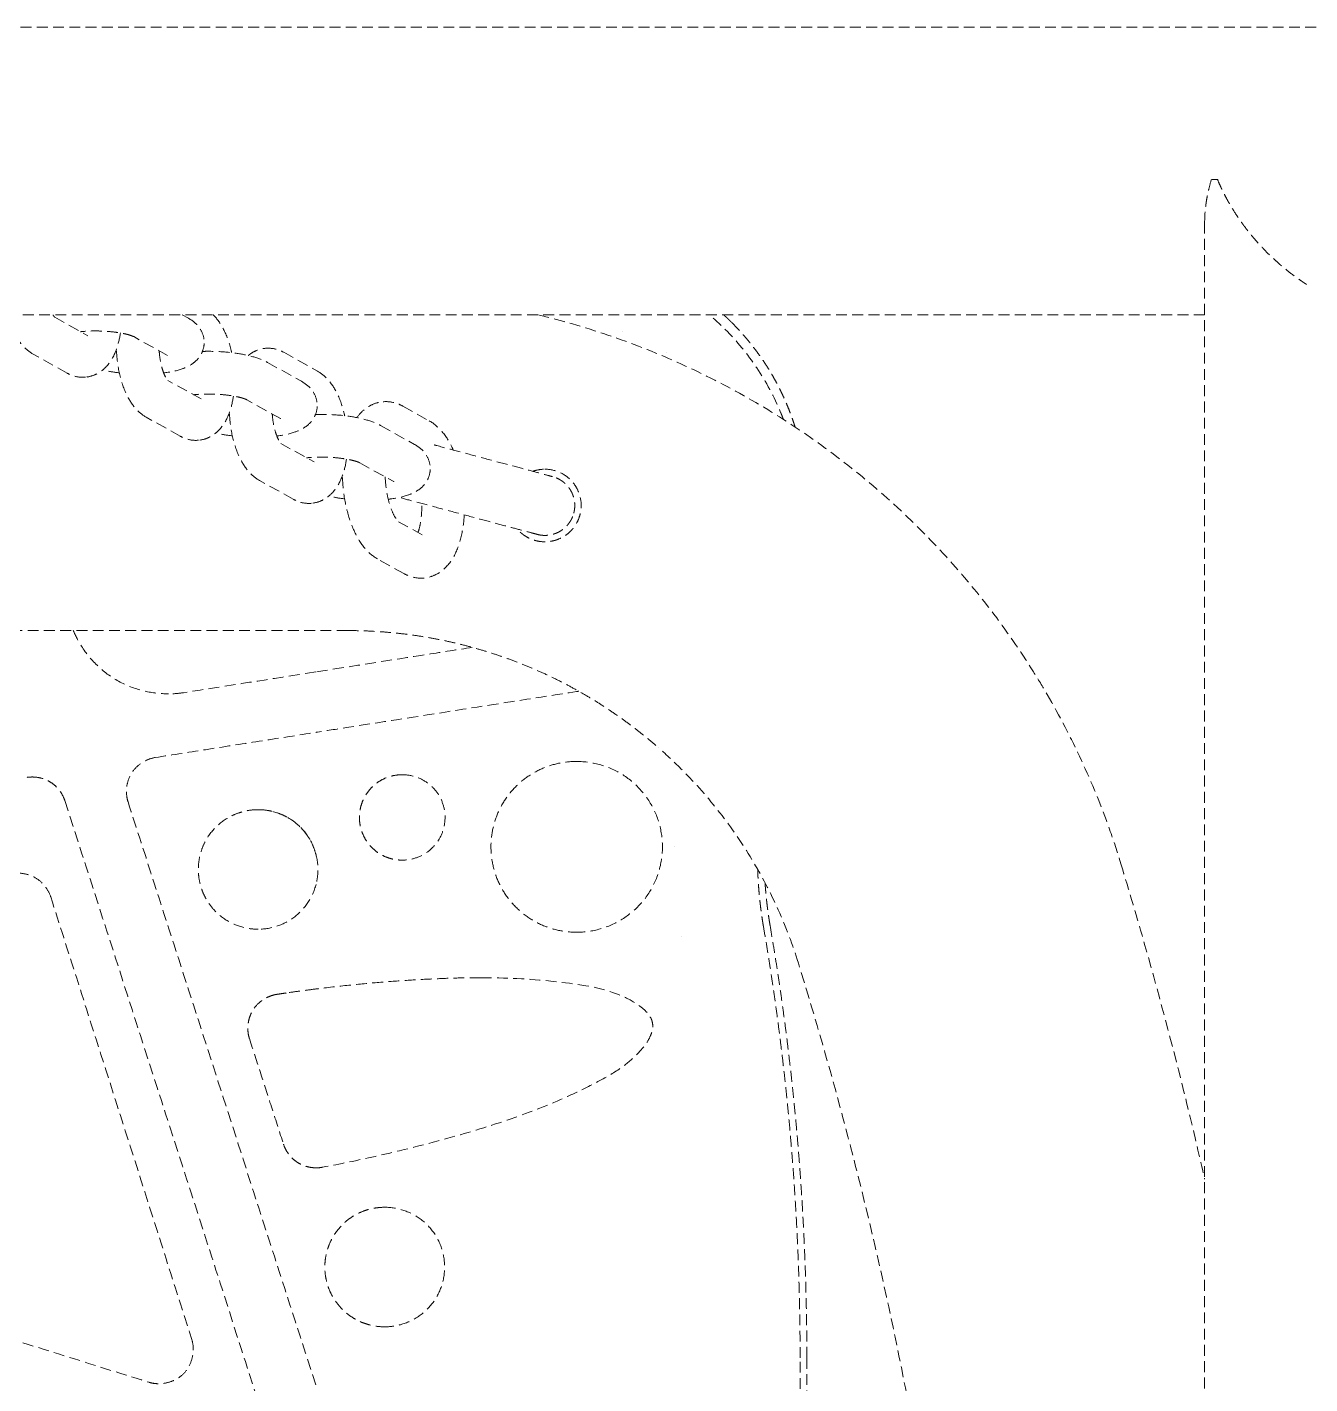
# Model space of a CAD drawing. Header units: millimetres. Extents: x -4151 to 3726, y -2931 to 1353.
# Drawn here: x -213 to -62.8, y -53.9 to 105 of the extents above; entities that cross this region are included whole.
import ezdxf

# ---------------------------------------------------------------- set-up
doc = ezdxf.new("R2010")
doc.units = ezdxf.units.MM
doc.linetypes.add('HIDDEN', pattern=[1.905, 1.27, -0.635])
doc.layers.add('DIKOM_ОБЪЕКТ', color=7, linetype='Continuous')

msp = doc.modelspace()

# ---------------------------------------------------------------- linework, layer by layer
at = {"layer": 'DIKOM_ОБЪЕКТ', "color": 7, "linetype": 'HIDDEN', "lineweight": 15, "extrusion": (1, -3.44509e-16, -2.22045e-16)}
for p, q in [((-41.068, 105.045), (-221.39, 105.045)), ((-75.086, 71.345), (-221.39, 71.345)), ((-209.792, 71.062), (-205.892, 68.888)), ((-194.843, 71.345), (-194.13, 70.948)), ((-196.565, 66.581), (-200.538, 68.796)), ((-182.96, 66.959), (-178.987, 64.744)), ((-208.327, 64.521), (-212.3, 66.736)), ((-184.86, 65.779), (-180.888, 63.563)), ((-192.65, 61.503), (-196.55, 63.678)), ((-183.323, 59.196), (-187.296, 61.412)), ((-168.998, 60.654), (-165.908, 58.931)), ((-195.085, 57.136), (-199.058, 59.352)), ((-171.618, 58.394), (-167.646, 56.179)), ((-183.307, 56.293), (-179.408, 54.119)), ((-174.053, 54.027), (-170.081, 51.812)), ((-181.843, 49.752), (-185.816, 51.967)), ((-169.517, 47.122), (-166.444, 45.408)), ((-168.879, 41.041), (-171.969, 42.764)), ((-175.486, 34.373), (-287.89, 34.373)), ((-148.639, 19.044), (-148.639, 19.044)), ((-185.968, 13.396), (-185.96, 13.396)), ((-185.958, -0.603), (-185.966, -0.603)), ((-159.924, -6.283), (-159.89, -6.283)), ((-171.128, -33.17), (-171.128, -33.17))]:
    msp.add_line(p, q, dxfattribs=at)
at = {"layer": 'DIKOM_ОБЪЕКТ', "color": 7, "linetype": 'HIDDEN', "lineweight": 15}
for points, knots in [([(-75.086, 82.15), (-75.086, 82.518), (-75.073, 82.909), (-75.025, 83.529), (-75.005, 83.742), (-74.967, 84.069), (-74.946, 84.234), (-74.918, 84.431), (-74.903, 84.531), (-74.895, 84.58), (-74.892, 84.602), (-74.89, 84.616), (-74.889, 84.624), (-74.857, 84.826), (-74.821, 85.03), (-74.76, 85.349), (-74.727, 85.512), (-74.685, 85.707), (-74.663, 85.806), (-74.652, 85.856), (-74.647, 85.878), (-74.643, 85.892), (-74.641, 85.9), (-74.554, 86.278), (-74.443, 86.708), (-74.296, 87.195)], [-1, -1, -1, -1, -0.75, -0.75, -0.625, -0.625, -0.5625, -0.53125, -0.515625, -0.5078125, -0.5039063, -0.5039063, -0.5, -0.5, -0.375, -0.375, -0.3125, -0.28125, -0.265625, -0.2578125, -0.2539063, -0.2539063, -0.25, -0.25, 0, 0, 0, 0]), ([(-73.578, 87.195), (-73.466, 86.925), (-73.355, 86.671), (-73.192, 86.315), (-73.139, 86.201), (-73.06, 86.036), (-73.021, 85.955), (-72.976, 85.863), (-72.954, 85.818), (-72.945, 85.799), (-72.939, 85.786), (-72.936, 85.781), (-72.807, 85.52), (-72.681, 85.276), (-72.493, 84.925), (-72.398, 84.753), (-72.289, 84.559), (-72.235, 84.463), (-72.208, 84.416), (-72.196, 84.396), (-72.188, 84.382), (-72.185, 84.377), (-71.89, 83.864), (-71.591, 83.386), (-71.139, 82.706), (-70.988, 82.487), (-70.761, 82.167), (-70.647, 82.009), (-70.515, 81.829), (-70.449, 81.741), (-70.416, 81.696), (-70.402, 81.678), (-70.392, 81.665), (-70.388, 81.66), (-70.035, 81.19), (-69.679, 80.747), (-69.141, 80.115), (-68.961, 79.91), (-68.689, 79.609), (-68.553, 79.461), (-68.395, 79.291), (-68.315, 79.207), (-68.281, 79.172), (-68.259, 79.148), (-68.248, 79.137), (-67.838, 78.708), (-67.435, 78.31), (-66.825, 77.743), (-66.621, 77.559), (-66.314, 77.29), (-66.161, 77.157), (-65.981, 77.006), (-65.892, 76.931), (-65.853, 76.899), (-65.828, 76.877), (-65.816, 76.867), (-65.365, 76.494), (-64.924, 76.152), (-64.26, 75.666), (-64.038, 75.509), (-63.705, 75.281), (-63.539, 75.168), (-63.345, 75.04), (-63.261, 74.986), (-63.206, 74.95), (-63.179, 74.933), (-63.15, 74.914)], [-1, -1, -1, -1, -0.984375, -0.984375, -0.9765625, -0.9765625, -0.97265625, -0.97070312, -0.96972656, -0.96923828, -0.96923828, -0.96875, -0.96875, -0.953125, -0.953125, -0.9453125, -0.94140625, -0.93945312, -0.93847656, -0.93798828, -0.93798828, -0.9375, -0.9375, -0.90625, -0.90625, -0.890625, -0.890625, -0.8828125, -0.87890625, -0.87695312, -0.87597656, -0.87548828, -0.87548828, -0.875, -0.875, -0.84375, -0.84375, -0.828125, -0.828125, -0.8203125, -0.81640625, -0.81445312, -0.81347656, -0.81347656, -0.8125, -0.8125, -0.78125, -0.78125, -0.765625, -0.765625, -0.7578125, -0.75390625, -0.75195312, -0.75097656, -0.75097656, -0.75, -0.75, -0.71875, -0.71875, -0.703125, -0.703125, -0.6953125, -0.69140625, -0.68945312, -0.68945312, -0.6875, -0.6875, -0.6875, -0.6875]), ([(-212.3, 66.736), (-212.765, 66.995), (-213.173, 67.341), (-213.939, 68.201), (-214.287, 68.744), (-214.88, 69.951), (-215.128, 70.63), (-215.32, 71.345)], [0, 0, 0, 0, 1.9235649, 1.9235649, 4.1931442, 4.1931442, 6.5000926, 6.5000926, 6.5000926, 6.5000926]), ([(-209.986, 71.345), (-209.979, 71.333), (-209.972, 71.32), (-209.885, 71.174), (-209.815, 71.088), (-209.776, 71.045), (-209.77, 71.039), (-209.77, 71.039)], [10.721227, 10.721227, 10.721227, 10.721227, 10.8043247, 10.8043247, 11.7350678, 11.7350678, 12.050338, 12.050338, 12.050338, 12.050338]), ([(-194.13, 70.948), (-193.831, 70.781), (-193.543, 70.584), (-193.065, 70.134), (-192.866, 69.897), (-192.496, 69.28), (-192.348, 68.865), (-192.284, 68.298), (-192.279, 68.153), (-192.285, 68.008)], [0, 0, 0, 0, 1.37999, 1.37999, 2.4827035, 2.4827035, 3.9039017, 3.9039017, 4.3849593, 4.3849593, 4.3849593, 4.3849593]), ([(-191.208, 71.345), (-191.139, 71.275), (-191.071, 71.203), (-190.59, 70.664), (-190.242, 70.12), (-189.602, 68.816), (-189.323, 68.015), (-189.101, 67.089), (-189.082, 67.005), (-189.063, 66.921)], [1.5629072, 1.5629072, 1.5629072, 1.5629072, 1.9235649, 1.9235649, 4.1931442, 4.1931442, 6.8697108, 6.8697108, 7.1344486, 7.1344486, 7.1344486, 7.1344486]), ([(-153.133, 71.345), (-151.973, 71.064), (-150.818, 70.761), (-146.876, 69.645), (-144.115, 68.725), (-138.696, 66.638), (-136.032, 65.469), (-130.828, 62.893), (-128.282, 61.484), (-123.336, 58.442), (-120.93, 56.806), (-116.284, 53.322), (-114.038, 51.472), (-109.731, 47.577), (-107.665, 45.528), (-103.734, 41.255), (-101.864, 39.025), (-98.342, 34.409), (-96.685, 32.017), (-94.593, 28.679), (-94.057, 27.792), (-93.536, 26.897)], [22.5570757, 22.5570757, 22.5570757, 22.5570757, 26.1373607, 26.1373607, 34.8477694, 34.8477694, 43.5581781, 43.5581781, 52.2685868, 52.2685868, 60.9789955, 60.9789955, 69.6894042, 69.6894042, 78.3998129, 78.3998129, 87.1102216, 87.1102216, 95.8206303, 95.8206303, 98.9280878, 98.9280878, 98.9280878, 98.9280878]), ([(-124.426, 59.096), (-124.445, 59.147), (-124.508, 59.311), (-124.594, 59.531), (-124.662, 59.698), (-124.707, 59.81), (-124.729, 59.864), (-125.513, 61.757), (-126.45, 63.504), (-128.632, 66.761), (-129.876, 68.272), (-131.836, 70.232), (-132.456, 70.802), (-133.1, 71.345)], [-0.76915043, -0.76915043, -0.76915043, -0.76915043, -0.765625, -0.7578125, -0.75390625, -0.75390625, -0.75, -0.75, -0.625, -0.625, -0.5, -0.5, -0.44584101, -0.44584101, -0.44584101, -0.44584101]), ([(-200.538, 68.796), (-200.548, 68.802), (-200.59, 68.824), (-200.73, 68.882), (-200.835, 68.921), (-201.124, 69.012), (-201.324, 69.066), (-201.819, 69.177), (-202.131, 69.235), (-202.843, 69.339), (-203.258, 69.384), (-204.129, 69.447), (-204.598, 69.464), (-205.511, 69.463), (-205.966, 69.445), (-206.509, 69.399), (-206.638, 69.387), (-206.762, 69.372)], [0, 0, 0, 0, 0.6306662, 0.6306662, 1.339501, 1.339501, 2.2439227, 2.2439227, 3.3503641, 3.3503641, 4.6236296, 4.6236296, 5.9977183, 5.9977183, 7.4027302, 7.4027302, 7.8571337, 7.8571337, 7.8571337, 7.8571337]), ([(-202.095, 69.225), (-202.192, 68.558), (-202.343, 67.921), (-202.805, 66.629), (-203.15, 65.976), (-203.848, 65.163), (-204.11, 64.919), (-204.633, 64.55), (-204.885, 64.411), (-205.478, 64.168), (-205.832, 64.08), (-206.189, 64.048)], [12.3105597, 12.3105597, 12.3105597, 12.3105597, 14.4660268, 14.4660268, 17.0992336, 17.0992336, 18.3841126, 18.3841126, 19.4002503, 19.4002503, 20.6562706, 20.6562706, 20.6562706, 20.6562706]), ([(-199.058, 59.352), (-199.522, 59.611), (-199.931, 59.956), (-200.697, 60.816), (-201.045, 61.36), (-201.685, 62.663), (-201.964, 63.465), (-202.362, 65.126), (-202.49, 66.004), (-202.55, 67.015), (-202.556, 67.164), (-202.56, 67.312)], [0, 0, 0, 0, 1.9235649, 1.9235649, 4.1931442, 4.1931442, 6.8697108, 6.8697108, 9.4689269, 9.4689269, 9.9145889, 9.9145889, 9.9145889, 9.9145889]), ([(-197.548, 67.129), (-197.539, 66.985), (-197.527, 66.842), (-197.471, 66.307), (-197.405, 65.913), (-197.239, 65.193), (-197.136, 64.854), (-196.926, 64.306), (-196.816, 64.081), (-196.643, 63.79), (-196.573, 63.703), (-196.534, 63.66), (-196.528, 63.655), (-196.528, 63.655)], [6.9247942, 6.9247942, 6.9247942, 6.9247942, 7.3545437, 7.3545437, 8.5402172, 8.5402172, 9.7151384, 9.7151384, 10.8043247, 10.8043247, 11.7350678, 11.7350678, 12.050338, 12.050338, 12.050338, 12.050338]), ([(-192.285, 68.008), (-192.298, 67.666), (-192.376, 67.323), (-192.635, 66.702), (-192.818, 66.418), (-193.253, 65.921), (-193.511, 65.711), (-194.115, 65.32), (-194.472, 65.158), (-195.466, 64.806), (-196.157, 64.66), (-196.953, 64.554), (-196.985, 64.55), (-197.018, 64.546)], [0, 0, 0, 0, 1.1366313, 1.1366313, 2.2759972, 2.2759972, 3.5055312, 3.5055312, 5.0944992, 5.0944992, 7.7167524, 7.7167524, 7.8286001, 7.8286001, 7.8286001, 7.8286001]), ([(-192.483, 67.068), (-192.252, 67.075), (-192.019, 67.079), (-191.022, 67.079), (-190.231, 67.04), (-188.759, 66.895), (-188.057, 66.79), (-186.746, 66.514), (-186.132, 66.34), (-185.331, 66.019), (-185.091, 65.907), (-184.86, 65.779)], [9.7322235, 9.7322235, 9.7322235, 9.7322235, 10.4386427, 10.4386427, 12.7495694, 12.7495694, 14.9621084, 14.9621084, 17.2939228, 17.2939228, 18.3598145, 18.3598145, 18.3598145, 18.3598145]), ([(-187.118, 66.589), (-187.043, 66.651), (-186.965, 66.71), (-186.654, 66.929), (-186.402, 67.069), (-185.809, 67.312), (-185.455, 67.4), (-185.098, 67.431)], [18.0321472, 18.0321472, 18.0321472, 18.0321472, 18.3841126, 18.3841126, 19.4002503, 19.4002503, 20.6562706, 20.6562706, 20.6562706, 20.6562706]), ([(-185.098, 67.431), (-184.652, 67.471), (-184.193, 67.423), (-183.485, 67.217), (-183.213, 67.1), (-182.96, 66.959)], [0, 0, 0, 0, 1.5737611, 1.5737611, 2.6239631, 2.6239631, 2.6239631, 2.6239631]), ([(-206.189, 64.048), (-206.635, 64.009), (-207.094, 64.057), (-207.802, 64.263), (-208.074, 64.379), (-208.327, 64.521)], [0, 0, 0, 0, 1.5737611, 1.5737611, 2.6239631, 2.6239631, 2.6239631, 2.6239631]), ([(-202.224, 64.559), (-202.797, 64.627), (-203.353, 64.716), (-203.97, 64.845), (-204.07, 64.868), (-204.169, 64.89)], [13.1773789, 13.1773789, 13.1773789, 13.1773789, 14.9621084, 14.9621084, 15.3142135, 15.3142135, 15.3142135, 15.3142135]), ([(-180.888, 63.563), (-180.589, 63.397), (-180.301, 63.199), (-179.823, 62.75), (-179.624, 62.513), (-179.254, 61.895), (-179.106, 61.481), (-179.042, 60.913), (-179.037, 60.768), (-179.042, 60.623)], [0, 0, 0, 0, 1.37999, 1.37999, 2.4827035, 2.4827035, 3.9039017, 3.9039017, 4.3849593, 4.3849593, 4.3849593, 4.3849593]), ([(-178.987, 64.744), (-178.522, 64.485), (-178.114, 64.139), (-177.348, 63.279), (-177, 62.736), (-176.359, 61.432), (-176.081, 60.63), (-175.859, 59.705), (-175.84, 59.621), (-175.821, 59.536)], [0, 0, 0, 0, 1.9235649, 1.9235649, 4.1931442, 4.1931442, 6.8697108, 6.8697108, 7.1344486, 7.1344486, 7.1344486, 7.1344486]), ([(-187.296, 61.412), (-187.306, 61.418), (-187.348, 61.439), (-187.487, 61.498), (-187.593, 61.536), (-187.881, 61.627), (-188.081, 61.681), (-188.577, 61.793), (-188.889, 61.85), (-189.601, 61.954), (-190.015, 61.999), (-190.887, 62.062), (-191.356, 62.079), (-192.269, 62.078), (-192.724, 62.06), (-193.266, 62.015), (-193.395, 62.002), (-193.519, 61.988)], [0, 0, 0, 0, 0.6306662, 0.6306662, 1.339501, 1.339501, 2.2439227, 2.2439227, 3.3503641, 3.3503641, 4.6236296, 4.6236296, 5.9977183, 5.9977183, 7.4027302, 7.4027302, 7.8571337, 7.8571337, 7.8571337, 7.8571337]), ([(-188.853, 61.84), (-188.95, 61.173), (-189.1, 60.537), (-189.562, 59.244), (-189.908, 58.592), (-190.606, 57.778), (-190.868, 57.534), (-191.391, 57.166), (-191.642, 57.026), (-192.236, 56.783), (-192.59, 56.696), (-192.946, 56.664)], [12.3105597, 12.3105597, 12.3105597, 12.3105597, 14.4660268, 14.4660268, 17.0992336, 17.0992336, 18.3841126, 18.3841126, 19.4002503, 19.4002503, 20.6562706, 20.6562706, 20.6562706, 20.6562706]), ([(-179.042, 60.623), (-179.056, 60.281), (-179.133, 59.938), (-179.392, 59.317), (-179.576, 59.033), (-180.011, 58.537), (-180.269, 58.326), (-180.873, 57.935), (-181.23, 57.774), (-182.224, 57.422), (-182.915, 57.275), (-183.71, 57.17), (-183.743, 57.165), (-183.776, 57.161)], [0, 0, 0, 0, 1.1366313, 1.1366313, 2.2759972, 2.2759972, 3.5055312, 3.5055312, 5.0944992, 5.0944992, 7.7167524, 7.7167524, 7.8286001, 7.8286001, 7.8286001, 7.8286001]), ([(-174.404, 59.317), (-174.13, 59.69), (-173.814, 60.027), (-173.161, 60.54), (-172.836, 60.735), (-172.123, 61.036), (-171.727, 61.136), (-171.327, 61.172)], [20.1831595, 20.1831595, 20.1831595, 20.1831595, 21.9281768, 21.9281768, 23.3316353, 23.3316353, 24.8111162, 24.8111162, 24.8111162, 24.8111162]), ([(-171.327, 61.172), (-170.821, 61.217), (-170.3, 61.157), (-169.533, 60.919), (-169.257, 60.799), (-168.998, 60.654)], [0, 0, 0, 0, 1.8782898, 1.8782898, 3.00437, 3.00437, 3.00437, 3.00437]), ([(-185.816, 51.967), (-186.28, 52.226), (-186.688, 52.572), (-187.455, 53.432), (-187.803, 53.975), (-188.443, 55.279), (-188.721, 56.08), (-189.12, 57.741), (-189.248, 58.619), (-189.307, 59.631), (-189.314, 59.779), (-189.318, 59.927)], [0, 0, 0, 0, 1.9235649, 1.9235649, 4.1931442, 4.1931442, 6.8697108, 6.8697108, 9.4689269, 9.4689269, 9.9145889, 9.9145889, 9.9145889, 9.9145889]), ([(-184.305, 59.744), (-184.296, 59.601), (-184.284, 59.457), (-184.228, 58.922), (-184.163, 58.529), (-183.997, 57.808), (-183.894, 57.469), (-183.684, 56.921), (-183.574, 56.696), (-183.4, 56.405), (-183.331, 56.319), (-183.291, 56.275), (-183.286, 56.27), (-183.286, 56.27)], [6.9247942, 6.9247942, 6.9247942, 6.9247942, 7.3545437, 7.3545437, 8.5402172, 8.5402172, 9.7151384, 9.7151384, 10.8043247, 10.8043247, 11.7350678, 11.7350678, 12.050338, 12.050338, 12.050338, 12.050338]), ([(-179.24, 59.684), (-179.01, 59.691), (-178.777, 59.694), (-177.78, 59.694), (-176.989, 59.655), (-175.516, 59.51), (-174.815, 59.405), (-173.504, 59.13), (-172.889, 58.956), (-172.089, 58.634), (-171.849, 58.523), (-171.618, 58.394)], [9.7322235, 9.7322235, 9.7322235, 9.7322235, 10.4386427, 10.4386427, 12.7495694, 12.7495694, 14.9621084, 14.9621084, 17.2939228, 17.2939228, 18.3598145, 18.3598145, 18.3598145, 18.3598145]), ([(-165.908, 58.931), (-165.366, 58.629), (-164.891, 58.219), (-164.017, 57.217), (-163.622, 56.596), (-163.222, 55.781), (-163.161, 55.651), (-163.102, 55.518)], [0, 0, 0, 0, 2.3542315, 2.3542315, 5.0009089, 5.0009089, 5.4901197, 5.4901197, 5.4901197, 5.4901197]), ([(-188.981, 57.175), (-189.555, 57.242), (-190.111, 57.331), (-190.727, 57.461), (-190.828, 57.483), (-190.927, 57.506)], [13.1773789, 13.1773789, 13.1773789, 13.1773789, 14.9621084, 14.9621084, 15.3142135, 15.3142135, 15.3142135, 15.3142135]), ([(-192.946, 56.664), (-193.393, 56.624), (-193.851, 56.672), (-194.559, 56.879), (-194.832, 56.995), (-195.085, 57.136)], [0, 0, 0, 0, 1.5737611, 1.5737611, 2.6239631, 2.6239631, 2.6239631, 2.6239631]), ([(-167.646, 56.179), (-167.347, 56.012), (-167.058, 55.814), (-166.581, 55.365), (-166.382, 55.128), (-166.012, 54.51), (-165.863, 54.096), (-165.8, 53.529), (-165.794, 53.383), (-165.8, 53.239)], [0, 0, 0, 0, 1.37999, 1.37999, 2.4827035, 2.4827035, 3.9039017, 3.9039017, 4.3849593, 4.3849593, 4.3849593, 4.3849593]), ([(-165.354, 56.122), (-165.247, 56.093), (-165.139, 56.064), (-164.208, 55.815), (-163.325, 55.578), (-161.524, 55.096), (-160.588, 54.845), (-158.771, 54.358), (-157.871, 54.117), (-156.203, 53.67), (-155.417, 53.459), (-154.037, 53.089), (-153.43, 52.927), (-152.451, 52.664), (-152.071, 52.562), (-151.585, 52.432), (-151.583, 52.432), (-151.464, 52.4)], [11.1432111, 11.1432111, 11.1432111, 11.1432111, 11.5112217, 11.5112217, 14.3067088, 14.3067088, 17.1559794, 17.1559794, 20.0153201, 20.0153201, 22.8745212, 22.8745212, 25.7337246, 25.7337246, 28.5929285, 28.5929285, 31.3180796, 31.3180796, 31.3180796, 31.3180796]), ([(-174.053, 54.027), (-174.064, 54.033), (-174.105, 54.055), (-174.245, 54.113), (-174.35, 54.152), (-174.639, 54.243), (-174.839, 54.297), (-175.334, 54.408), (-175.647, 54.466), (-176.359, 54.57), (-176.773, 54.614), (-177.645, 54.678), (-178.114, 54.695), (-179.027, 54.694), (-179.482, 54.675), (-180.024, 54.63), (-180.153, 54.618), (-180.277, 54.603)], [0, 0, 0, 0, 0.6306662, 0.6306662, 1.339501, 1.339501, 2.2439227, 2.2439227, 3.3503641, 3.3503641, 4.6236296, 4.6236296, 5.9977183, 5.9977183, 7.4027302, 7.4027302, 7.8571337, 7.8571337, 7.8571337, 7.8571337]), ([(-175.611, 54.455), (-175.707, 53.788), (-175.858, 53.152), (-176.32, 51.86), (-176.665, 51.207), (-177.364, 50.394), (-177.625, 50.15), (-178.148, 49.781), (-178.4, 49.641), (-178.994, 49.399), (-179.348, 49.311), (-179.704, 49.279)], [12.3105597, 12.3105597, 12.3105597, 12.3105597, 14.4660268, 14.4660268, 17.0992336, 17.0992336, 18.3841126, 18.3841126, 19.4002503, 19.4002503, 20.6562706, 20.6562706, 20.6562706, 20.6562706]), ([(-171.969, 42.764), (-172.511, 43.067), (-172.986, 43.476), (-173.86, 44.478), (-174.255, 45.1), (-174.965, 46.545), (-175.273, 47.401), (-175.739, 49.179), (-175.905, 50.119), (-176.045, 51.545), (-176.073, 52.038), (-176.082, 52.527)], [0, 0, 0, 0, 2.3542315, 2.3542315, 5.0009089, 5.0009089, 7.9164104, 7.9164104, 10.7447665, 10.7447665, 12.215521, 12.215521, 12.215521, 12.215521]), ([(-165.8, 53.239), (-165.814, 52.897), (-165.891, 52.554), (-166.15, 51.933), (-166.334, 51.649), (-166.769, 51.152), (-167.026, 50.942), (-167.631, 50.551), (-167.988, 50.389), (-168.981, 50.037), (-169.673, 49.89), (-170.529, 49.777), (-170.624, 49.765), (-170.72, 49.755)], [0, 0, 0, 0, 1.1366313, 1.1366313, 2.2759972, 2.2759972, 3.5055312, 3.5055312, 5.0944992, 5.0944992, 7.7167524, 7.7167524, 8.0374838, 8.0374838, 8.0374838, 8.0374838]), ([(-153.792, 53.024), (-153.763, 53.034), (-153.733, 53.044), (-153.562, 53.101), (-153.418, 53.14), (-152.972, 53.237), (-152.672, 53.269), (-152.369, 53.269)], [0.89971089, 0.89971089, 0.89971089, 0.89971089, 0.90625, 0.90625, 0.9375, 0.9375, 1, 1, 1, 1]), ([(-152.369, 53.269), (-151.797, 53.269), (-151.244, 53.157), (-150.192, 52.713), (-149.725, 52.394), (-149.125, 51.78), (-148.949, 51.559), (-148.645, 51.086), (-148.517, 50.836), (-148.202, 50.031), (-148.106, 49.478), (-148.128, 48.633), (-148.163, 48.355), (-148.286, 47.809), (-148.373, 47.547), (-148.597, 47.042), (-148.732, 46.805), (-148.969, 46.466), (-149.053, 46.358), (-149.23, 46.151), (-149.322, 46.054), (-149.62, 45.767), (-149.832, 45.598), (-150.283, 45.306), (-150.521, 45.182), (-150.901, 45.028), (-151.03, 44.983), (-151.29, 44.906), (-151.419, 44.874), (-151.825, 44.795), (-152.096, 44.769), (-152.369, 44.769)], [0, 0, 0, 0, 0.125, 0.125, 0.25, 0.25, 0.3125, 0.3125, 0.375, 0.375, 0.5, 0.5, 0.5625, 0.5625, 0.625, 0.625, 0.6875, 0.6875, 0.71875, 0.71875, 0.75, 0.75, 0.8125, 0.8125, 0.875, 0.875, 0.90625, 0.90625, 0.9375, 0.9375, 1, 1, 1, 1]), ([(-171.076, 52.367), (-171.058, 51.876), (-171.012, 51.373), (-170.86, 50.344), (-170.745, 49.809), (-170.472, 48.86), (-170.311, 48.429), (-169.998, 47.763), (-169.84, 47.505), (-169.612, 47.205), (-169.532, 47.134), (-169.513, 47.119), (-169.512, 47.118), (-169.512, 47.118)], [8.5914897, 8.5914897, 8.5914897, 8.5914897, 10.0744658, 10.0744658, 11.7416839, 11.7416839, 13.3679642, 13.3679642, 14.8583852, 14.8583852, 16.122896, 16.122896, 16.2900787, 16.2900787, 16.2900787, 16.2900787]), ([(-179.704, 49.279), (-180.15, 49.239), (-180.609, 49.288), (-181.317, 49.494), (-181.589, 49.61), (-181.843, 49.752)], [0, 0, 0, 0, 1.5737611, 1.5737611, 2.6239631, 2.6239631, 2.6239631, 2.6239631]), ([(-175.83, 49.801), (-176.372, 49.867), (-176.896, 49.953), (-177.485, 50.076), (-177.585, 50.098), (-177.684, 50.121)], [13.2717193, 13.2717193, 13.2717193, 13.2717193, 14.9621084, 14.9621084, 15.3142135, 15.3142135, 15.3142135, 15.3142135]), ([(-153.275, 45.638), (-153.278, 45.639), (-153.278, 45.639), (-153.321, 45.651), (-153.494, 45.697), (-154.087, 45.856), (-154.514, 45.97), (-155.576, 46.255), (-156.222, 46.428), (-157.667, 46.815), (-158.479, 47.033), (-160.188, 47.49), (-161.101, 47.735), (-162.934, 48.226), (-163.872, 48.478), (-165.679, 48.962), (-166.567, 49.2), (-168.115, 49.615), (-168.804, 49.799), (-169.416, 49.963)], [0, 0, 0, 0, 0.4116625, 0.4116625, 3.2708671, 3.2708671, 6.1300709, 6.1300709, 8.9892742, 8.9892742, 11.8484772, 11.8484772, 14.70768, 14.70768, 17.5668827, 17.5668827, 20.4260888, 20.4260888, 22.9852862, 22.9852862, 22.9852862, 22.9852862]), ([(-167.243, 45.854), (-167.243, 45.854), (-167.243, 45.854), (-167.164, 46.06), (-167.085, 46.318), (-166.944, 46.942), (-166.882, 47.327), (-166.8, 48.19), (-166.783, 48.686), (-166.797, 49.211), (-166.798, 49.236), (-166.798, 49.262)], [4.3995407, 4.3995407, 4.3995407, 4.3995407, 4.3998914, 4.3998914, 5.5756338, 5.5756338, 6.9294003, 6.9294003, 8.4468299, 8.4468299, 8.5241194, 8.5241194, 8.5241194, 8.5241194]), ([(-161.817, 47.927), (-161.817, 47.925), (-161.817, 47.923), (-161.865, 47.039), (-161.982, 46.182), (-162.359, 44.588), (-162.624, 43.838), (-163.344, 42.481), (-163.819, 41.859), (-164.716, 41.156), (-165.041, 40.96), (-165.754, 40.66), (-166.15, 40.559), (-166.549, 40.524)], [13.4752679, 13.4752679, 13.4752679, 13.4752679, 13.4816804, 13.4816804, 16.2115731, 16.2115731, 19.0122016, 19.0122016, 21.9281768, 21.9281768, 23.3316353, 23.3316353, 24.8111162, 24.8111162, 24.8111162, 24.8111162]), ([(-152.369, 44.769), (-152.629, 44.769), (-152.884, 44.792), (-153.261, 44.861), (-153.385, 44.89), (-153.632, 44.959), (-153.753, 44.999), (-154.123, 45.139), (-154.356, 45.252), (-154.688, 45.454), (-154.795, 45.526), (-154.952, 45.643), (-155.003, 45.683), (-155.105, 45.766), (-155.156, 45.81), (-155.348, 45.982), (-155.482, 46.118), (-155.605, 46.262)], [0, 0, 0, 0, 0.0625, 0.0625, 0.09375, 0.09375, 0.125, 0.125, 0.1875, 0.1875, 0.21875, 0.21875, 0.234375, 0.234375, 0.25, 0.25, 0.29690207, 0.29690207, 0.29690207, 0.29690207]), ([(-166.549, 40.524), (-167.056, 40.479), (-167.577, 40.539), (-168.343, 40.776), (-168.62, 40.897), (-168.879, 41.041)], [0, 0, 0, 0, 1.8782898, 1.8782898, 3.00437, 3.00437, 3.00437, 3.00437]), ([(-207.617, 34.373), (-207.35, 33.735), (-207.025, 33.119), (-206.102, 31.673), (-205.437, 30.871), (-203.923, 29.452), (-203.054, 28.83), (-201.222, 27.872), (-200.251, 27.516), (-198.344, 27.072), (-197.399, 26.963), (-196.459, 26.963)], [0.9769783, 0.9769783, 0.9769783, 0.9769783, 3.0457355, 3.0457355, 6.1236356, 6.1236356, 9.2716778, 9.2716778, 12.3259038, 12.3259038, 15.1462804, 15.1462804, 15.1462804, 15.1462804]), ([(-160.884, 32.406), (-162.613, 32.134), (-168.7, 31.179), (-174.811, 30.22), (-179.188, 29.533)], [0.53414577, 0.53414577, 0.53414577, 0.53414577, 0.66666667, 1, 1, 1, 1]), ([(-148.408, 27.272), (-148.499, 27.257), (-148.591, 27.243), (-153.092, 26.538), (-157.525, 25.844), (-166.414, 24.452), (-170.874, 23.754), (-176.557, 22.864), (-177.775, 22.673), (-178.994, 22.483)], [9.719585, 9.719585, 9.719585, 9.719585, 10.0023646, 10.0023646, 23.5703021, 23.5703021, 37.1403759, 37.1403759, 40.8423216, 40.8423216, 40.8423216, 40.8423216]), ([(-93.536, 26.897), (-92.08, 24.383), (-90.738, 21.8), (-88.301, 16.528), (-87.203, 13.834), (-85.758, 9.762), (-85.313, 8.415), (-84.9, 7.06)], [0, 0, 0, 0, 8.7318247, 8.7318247, 17.4588191, 17.4588191, 21.7190704, 21.7190704, 21.7190704, 21.7190704]), ([(-198.012, 19.501), (-195.919, 19.829), (-191.734, 20.485), (-185.456, 21.469), (-181.272, 22.125), (-179.179, 22.453), (-179.179, 22.453), (-179.179, 22.453), (-179.179, 22.453)], [0.0001014, 0.0001014, 0.0001014, 0.0001014, 0.33333457, 0.66666743, 0.99999897, 0.99999897, 0.99999897, 1, 1, 1, 1]), ([(-179.179, 22.454), (-179.158, 22.457), (-179.117, 22.463), (-179.056, 22.473), (-179.014, 22.479), (-178.994, 22.483)], [0.00165449, 0.00165449, 0.00165449, 0.00165449, 0.33227443, 0.66560772, 1, 1, 1, 1]), ([(-198.012, 19.501), (-198.406, 19.439), (-198.794, 19.311), (-199.523, 18.947), (-199.871, 18.704), (-200.496, 18.109), (-200.772, 17.741), (-201.148, 16.977), (-201.271, 16.582), (-201.401, 15.757), (-201.404, 15.316), (-201.306, 14.699), (-201.262, 14.508), (-201.202, 14.323)], [0, 0, 0, 0, 1.1975322, 1.1975322, 2.4439318, 2.4439318, 3.7852978, 3.7852978, 4.997923, 4.997923, 6.2896911, 6.2896911, 6.8736405, 6.8736405, 6.8736405, 6.8736405]), ([(-122.681, -4.566), (-123.338, -2.448), (-124.124, -0.366), (-125.937, 3.681), (-126.967, 5.652), (-129.252, 9.45), (-130.511, 11.284), (-133.236, 14.781), (-134.707, 16.45), (-137.165, 18.922), (-138.091, 19.792), (-139.046, 20.629)], [0, 0, 0, 0, 6.6678585, 6.6678585, 13.3312245, 13.3312245, 19.9945027, 19.9945027, 26.6566787, 26.6566787, 30.4709584, 30.4709584, 30.4709584, 30.4709584]), ([(-169.074, 17.489), (-168.53, 17.489), (-167.979, 17.398), (-166.954, 17.053), (-166.466, 16.794), (-165.62, 16.149), (-165.246, 15.759), (-164.639, 14.884), (-164.404, 14.383), (-164.113, 13.361), (-164.046, 12.828), (-164.086, 11.773), (-164.193, 11.239), (-164.564, 10.241), (-164.836, 9.766), (-165.5, 8.946), (-165.897, 8.587), (-166.785, 8.008), (-167.29, 7.787), (-168.221, 7.546), (-168.649, 7.489), (-169.074, 7.489)], [0, 0, 0, 0, 1.6352063, 1.6352063, 3.2510697, 3.2510697, 4.8322584, 4.8322584, 6.4501721, 6.4501721, 8.021112, 8.021112, 9.6162534, 9.6162534, 11.2164447, 11.2164447, 12.785261, 12.785261, 14.4002008, 14.4002008, 15.6770393, 15.6770393, 15.6770393, 15.6770393]), ([(-148.639, 19.044), (-147.687, 19.044), (-146.728, 18.904), (-144.902, 18.374), (-144.018, 17.975), (-142.424, 16.953), (-141.696, 16.326), (-140.449, 14.903), (-139.917, 14.093), (-139.125, 12.376), (-138.853, 11.457), (-138.571, 9.598), (-138.564, 8.638), (-138.816, 6.784), (-139.072, 5.871), (-139.823, 4.162), (-140.33, 3.352), (-141.531, 1.923), (-142.234, 1.288), (-143.786, 0.238), (-144.653, -0.181), (-146.447, -0.756), (-147.391, -0.922), (-148.434, -0.955), (-148.537, -0.956), (-148.639, -0.956)], [0, 0, 0, 0, 2.884935, 2.884935, 5.7682465, 5.7682465, 8.6204468, 8.6204468, 11.4827882, 11.4827882, 14.3060163, 14.3060163, 17.1264832, 17.1264832, 19.9199113, 19.9199113, 22.7415797, 22.7415797, 25.5541806, 25.5541806, 28.4170851, 28.4170851, 31.2711291, 31.2711291, 31.5812985, 31.5812985, 31.5812985, 31.5812985]), ([(-212.428, 17.224), (-212.428, 17.224), (-212.428, 17.224), (-212.429, 17.224), (-212.43, 17.224), (-212.433, 17.224), (-212.436, 17.224), (-212.445, 17.224), (-212.452, 17.224), (-212.481, 17.224), (-212.503, 17.223), (-212.589, 17.221), (-212.654, 17.218), (-212.819, 17.206), (-212.919, 17.194), (-213.019, 17.179)], [0, 0, 0, 0, 0.0008, 0.0008, 0.0032, 0.0032, 0.0104, 0.0104, 0.03200008, 0.03200008, 0.09680219, 0.09680219, 0.29126022, 0.29126022, 0.59354322, 0.59354322, 0.59354322, 0.59354322]), ([(-212.41, 17.224), (-212.346, 17.224), (-212.013, 17.214), (-211.413, 17.122), (-210.653, 16.849), (-209.964, 16.424), (-209.377, 15.867), (-208.907, 15.204), (-208.687, 14.713), (-208.603, 14.452)], [0.10844428, 0.10844428, 0.10844428, 0.10844428, 0.14285714, 0.28571429, 0.42857143, 0.57142857, 0.71428571, 0.85714286, 1, 1, 1, 1]), ([(-201.202, 14.323), (-200.18, 11.15), (-199.158, 7.977), (-195.071, -4.714), (-192.006, -14.233), (-185.687, -33.851), (-182.431, -43.95), (-179.179, -54.051)], [0, 0, 0, 0, 10.0000003, 10.0000003, 40.0000092, 40.0000092, 71.8347394, 71.8347394, 71.8347394, 71.8347394]), ([(-185.968, 13.396), (-186.085, 13.396), (-186.562, 13.384), (-187.394, 13.275), (-188.419, 12.982), (-189.704, 12.392), (-191.125, 11.284), (-192.152, 9.812), (-192.673, 8.487), (-192.912, 7.442), (-192.993, 6.368), (-192.904, 5.296), (-192.659, 4.262), (-192.267, 3.282), (-191.724, 2.366), (-190.823, 1.272), (-189.405, 0.17), (-187.708, -0.444), (-186.546, -0.592), (-186.081, -0.603), (-185.966, -0.603)], [0.22827752, 0.22827752, 0.22827752, 0.22827752, 0.23684211, 0.26315789, 0.28947368, 0.31578947, 0.36842105, 0.42105263, 0.44736842, 0.47368421, 0.5, 0.52631579, 0.55263158, 0.57894737, 0.60526316, 0.63157895, 0.68421053, 0.73684211, 0.76315789, 0.77178182, 0.77178182, 0.77178182, 0.77178182]), ([(-186.127, 13.394), (-185.37, 13.412), (-184.601, 13.304), (-183.148, 12.856), (-182.447, 12.504), (-181.226, 11.611), (-180.687, 11.065), (-179.804, 9.83), (-179.459, 9.119), (-179.22, 8.304), (-179.199, 8.226), (-179.179, 8.147)], [0, 0, 0, 0, 2.2706411, 2.2706411, 4.5628912, 4.5628912, 6.8089122, 6.8089122, 9.1155647, 9.1155647, 9.3582407, 9.3582407, 9.3582407, 9.3582407]), ([(-179.188, 8.147), (-179.279, 8.502), (-179.509, 9.177), (-179.998, 10.113), (-180.634, 10.975), (-181.388, 11.728), (-182.243, 12.36), (-183.187, 12.854), (-184.191, 13.194), (-185.123, 13.364), (-185.723, 13.396), (-185.964, 13.396)], [0, 0, 0, 0, 0.02631579, 0.05263158, 0.07894737, 0.10526316, 0.13157895, 0.15789474, 0.18421053, 0.21052632, 0.22818466, 0.22818466, 0.22818466, 0.22818466]), ([(-179.179, 8.147), (-178.985, 7.396), (-178.915, 6.601), (-179.011, 5.429), (-179.079, 5.033), (-179.179, 4.646)], [0.0000079, 0.0000079, 0.0000079, 0.0000079, 2.3283743, 2.3283743, 3.5271593, 3.5271593, 3.5271593, 3.5271593]), ([(-84.9, 7.06), (-83.928, 3.878), (-82.988, 0.686), (-80.228, -9.014), (-78.503, -15.554), (-76.28, -24.7), (-75.674, -27.281), (-75.086, -29.867)], [0, 0, 0, 0, 10.0004701, 10.0004701, 30.3132043, 30.3132043, 38.2771629, 38.2771629, 38.2771629, 38.2771629]), ([(-214.115, 5.96), (-213.689, 5.963), (-213.257, 5.897), (-212.424, 5.635), (-212.014, 5.425), (-211.319, 4.899), (-211.02, 4.584), (-210.553, 3.912), (-210.372, 3.552), (-210.253, 3.176)], [0, 0, 0, 0, 1.2785401, 1.2785401, 2.6211571, 2.6211571, 3.892866, 3.892866, 5.0755176, 5.0755176, 5.0755176, 5.0755176]), ([(-179.179, 4.646), (-179.373, 3.889), (-179.699, 3.154), (-180.552, 1.884), (-181.076, 1.323), (-182.272, 0.394), (-182.965, 0.02), (-184.402, -0.467), (-185.162, -0.598), (-185.984, -0.604), (-186.056, -0.603), (-186.127, -0.601)], [0, 0, 0, 0, 2.3443916, 2.3443916, 4.5896397, 4.5896397, 6.8890434, 6.8890434, 9.1431398, 9.1431398, 9.3575011, 9.3575011, 9.3575011, 9.3575011]), ([(-210.253, 3.176), (-209.24, 0.001), (-208.228, -3.175), (-204.177, -15.878), (-201.14, -25.406), (-196.645, -39.501), (-195.189, -44.069), (-193.732, -48.637)], [0, 0, 0, 0, 10.0000003, 10.0000003, 40.0000092, 40.0000092, 54.3841407, 54.3841407, 54.3841407, 54.3841407]), ([(-101.283, -145.805), (-101.283, -142.471), (-101.318, -139.137), (-101.523, -129.37), (-101.789, -122.938), (-102.579, -110.092), (-103.105, -103.676), (-104.415, -90.873), (-105.2, -84.483), (-107.027, -71.74), (-108.071, -65.385), (-110.414, -52.721), (-111.714, -46.41), (-114.57, -33.844), (-116.126, -27.587), (-119.33, -15.737), (-120.955, -10.135), (-122.681, -4.566)], [0, 0, 0, 0, 10.0005762, 10.0005762, 29.3074526, 29.3074526, 48.6140731, 48.6140731, 67.9275121, 67.9275121, 87.2518862, 87.2518862, 106.5932625, 106.5932625, 125.953112, 125.953112, 143.476029, 143.476029, 143.476029, 143.476029]), ([(-159.909, -6.283), (-160.049, -6.283), (-160.987, -6.285), (-162.811, -6.314), (-165.546, -6.417), (-168.522, -6.582), (-171.763, -6.82), (-175.284, -7.145), (-177.852, -7.435), (-179.188, -7.602)], [0.88345752, 0.88345752, 0.88345752, 0.88345752, 0.88679245, 0.90566038, 0.9245283, 0.94339623, 0.96226415, 0.98113208, 1, 1, 1, 1]), ([(-159.884, -6.283), (-157.05, -6.283), (-154.216, -6.41), (-148.863, -6.995), (-146.265, -7.281), (-143.143, -8.488), (-142.426, -8.829), (-141.319, -9.527), (-140.895, -9.844), (-140.298, -10.468), (-140.085, -10.747), (-139.863, -11.21), (-139.806, -11.374), (-139.727, -11.759), (-139.721, -11.986), (-139.773, -12.423), (-139.828, -12.636), (-140.006, -13.131), (-140.146, -13.409), (-140.555, -14.084), (-140.853, -14.468), (-141.725, -15.452), (-142.348, -16.016), (-143.856, -17.165), (-144.778, -17.704), (-146.893, -18.85), (-148.098, -19.449), (-151.457, -20.998), (-153.653, -21.869), (-158.285, -23.494), (-160.73, -24.238), (-166.185, -25.769), (-169.209, -26.529), (-174.301, -27.669), (-176.36, -28.093), (-178.425, -28.482)], [0, 0, 0, 0, 8.557468, 8.557468, 16.3367401, 16.3367401, 18.7262002, 18.7262002, 20.3035712, 20.3035712, 21.3326262, 21.3326262, 21.8455615, 21.8455615, 22.5106717, 22.5106717, 23.1645017, 23.1645017, 24.0896463, 24.0896463, 25.5416776, 25.5416776, 28.0612734, 28.0612734, 31.2820155, 31.2820155, 35.3606577, 35.3606577, 42.4939492, 42.4939492, 50.1986717, 50.1986717, 59.5686991, 59.5686991, 65.8777241, 65.8777241, 65.8777241, 65.8777241]), ([(-183.787, -8.237), (-183.97, -8.265), (-184.324, -8.348), (-184.848, -8.551), (-185.362, -8.837), (-185.994, -9.315), (-186.52, -9.93), (-186.872, -10.636), (-187.054, -11.196), (-187.155, -11.77), (-187.176, -12.345), (-187.121, -12.896), (-187.037, -13.245), (-186.981, -13.419)], [0, 0, 0, 0, 0.0833333, 0.1666667, 0.25, 0.3333333, 0.5, 0.5833333, 0.6666667, 0.75, 0.8333333, 0.9166667, 1, 1, 1, 1]), ([(-171.148, -33.17), (-171.488, -33.17), (-172.143, -33.22), (-173.111, -33.427), (-174.046, -33.77), (-174.916, -34.24), (-175.711, -34.831), (-176.654, -35.761), (-177.389, -36.866), (-177.877, -38.151), (-178.101, -39.167), (-178.175, -40.212), (-178.088, -41.252), (-177.862, -42.232), (-177.507, -43.16), (-177.02, -44.028), (-176.417, -44.814), (-175.709, -45.511), (-174.911, -46.102), (-174.043, -46.57), (-173.109, -46.912), (-172.142, -47.121), (-171.487, -47.17), (-171.148, -47.17)], [0, 0, 0, 0, 0.0454545, 0.0909091, 0.1363636, 0.1818182, 0.2272727, 0.2727273, 0.3636364, 0.4090909, 0.4545455, 0.5, 0.5454545, 0.5909091, 0.6363636, 0.6818182, 0.7272727, 0.7727273, 0.8181818, 0.8636364, 0.9090909, 0.9545455, 1, 1, 1, 1]), ([(-171.128, -33.17), (-170.373, -33.17), (-169.608, -33.297), (-168.162, -33.779), (-167.465, -34.15), (-166.26, -35.077), (-165.731, -35.637), (-164.877, -36.896), (-164.552, -37.618), (-164.159, -39.087), (-164.082, -39.853), (-164.174, -41.358), (-164.349, -42.115), (-164.92, -43.519), (-165.329, -44.183), (-166.319, -45.318), (-166.906, -45.81), (-168.208, -46.582), (-168.943, -46.863), (-170.164, -47.119), (-170.647, -47.17), (-171.127, -47.17)], [0, 0, 0, 0, 2.2695096, 2.2695096, 4.5799702, 4.5799702, 6.8366966, 6.8366966, 9.1481474, 9.1481474, 11.3991528, 11.3991528, 13.6709834, 13.6709834, 15.9490219, 15.9490219, 18.193198, 18.193198, 20.4970941, 20.4970941, 21.9408264, 21.9408264, 21.9408264, 21.9408264]), ([(-231.688, -43.341), (-230.144, -43.825), (-223.881, -45.788), (-212.9, -49.231), (-203.464, -52.19), (-198.747, -53.669)], [0.22424646, 0.22424646, 0.22424646, 0.22424646, 0.33333333, 0.66666667, 1, 1, 1, 1]), ([(-193.732, -48.637), (-193.621, -48.986), (-193.567, -49.356), (-193.557, -50.125), (-193.611, -50.533), (-193.843, -51.375), (-194.043, -51.815), (-194.571, -52.568), (-194.905, -52.892), (-195.603, -53.353), (-195.962, -53.52), (-196.757, -53.768), (-197.207, -53.837), (-197.652, -53.834)], [0, 0, 0, 0, 1.0979065, 1.0979065, 2.3078379, 2.3078379, 3.7179378, 3.7179378, 5.0659804, 5.0659804, 6.2296164, 6.2296164, 7.5641419, 7.5641419, 7.5641419, 7.5641419]), ([(-198.747, -53.669), (-198.492, -53.749), (-198.148, -53.813), (-197.8, -53.831), (-197.713, -53.833)], [0, 0, 0, 0, 0.09090909, 0.12143884, 0.12143884, 0.12143884, 0.12143884]), ([(-198.741, -53.669), (-198.562, -53.725), (-198.379, -53.766), (-198.014, -53.819), (-197.833, -53.832), (-197.653, -53.834), (-197.652, -53.834), (-197.652, -53.834)], [0, 0, 0, 0, 0.0625, 0.0625, 0.125, 0.125, 0.12515965, 0.12515965, 0.12515965, 0.12515965])]:
    msp.add_open_spline(points, degree=3, knots=knots, dxfattribs=at)
for points, degree in [([(-74.296, 87.195), (-74.093, 87.195), (-73.854, 87.195), (-73.578, 87.195)], 3), ([(-75.086, 82.15), (-75.086, -373.759)], 1), ([(-143.249, 69.453), (-143.249, 69.453), (-143.249, 69.453), (-143.249, 69.453)], 3), ([(-138.169, 66.921), (-138.169, 66.921), (-138.169, 66.921), (-138.169, 66.921)], 3), ([(-196.562, 66.579), (-196.562, 66.579), (-196.563, 66.58), (-196.565, 66.581)], 3), ([(-183.32, 59.195), (-183.32, 59.195), (-183.321, 59.195), (-183.323, 59.196)], 3), ([(-170.078, 51.81), (-170.078, 51.81), (-170.079, 51.811), (-170.081, 51.812)], 3), ([(-179.214, 29.528), (-184.375, 28.718), (-189.536, 27.908), (-194.698, 27.098)], 3), ([(-194.698, 27.098), (-195.287, 27.007), (-195.874, 26.963), (-196.464, 26.963)], 3), ([(-194.686, 27.099), (-195.268, 27.008), (-195.862, 26.963), (-196.459, 26.963)], 3), ([(-194.698, 27.098), (-194.697, 27.098), (-194.695, 27.098), (-194.691, 27.098)], 3), ([(-194.686, 27.099), (-194.682, 27.099), (-194.681, 27.099), (-194.686, 27.099)], 3), ([(-93.536, 26.897), (-93.536, 26.897), (-93.536, 26.897), (-93.536, 26.897)], 3), ([(-139.046, 20.629), (-139.046, 20.629), (-139.046, 20.629), (-139.046, 20.629)], 3), ([(-169.097, 17.489), (-169.367, 17.489), (-169.886, 17.445), (-170.651, 17.263), (-171.386, 16.96), (-172.057, 16.545), (-172.654, 16.031), (-173.165, 15.433), (-173.577, 14.761), (-173.876, 14.026), (-174.056, 13.261), (-174.118, 12.477), (-174.052, 11.691), (-173.868, 10.926), (-173.567, 10.2), (-173.157, 9.535), (-172.646, 8.94), (-172.05, 8.429), (-171.381, 8.017), (-170.648, 7.715), (-169.885, 7.533), (-169.367, 7.489), (-169.097, 7.489)], 3), ([(-169.074, 17.489), (-169.082, 17.489), (-169.089, 17.489), (-169.097, 17.489)], 3), ([(-169.085, 17.489), (-169.085, 17.489), (-169.085, 17.489), (-169.085, 17.489)], 3), ([(-148.688, 19.044), (-149.392, 19.044), (-150.766, 18.895), (-152.767, 18.259), (-154.583, 17.214), (-156.142, 15.817), (-157.398, 14.115), (-158.255, 12.199), (-158.703, 10.12), (-158.709, 8.023), (-158.271, 5.938), (-157.426, 4.019), (-156.174, 2.304), (-154.616, 0.898), (-152.787, -0.161), (-150.774, -0.805), (-149.395, -0.956), (-148.688, -0.956)], 3), ([(-148.639, 19.044), (-148.655, 19.044), (-148.672, 19.044), (-148.688, 19.044)], 3), ([(-148.639, 19.044), (-148.639, 19.044), (-148.639, 19.044), (-148.639, 19.044)], 3), ([(-208.603, 14.452), (-205.979, 6.305), (-200.732, -9.988), (-192.863, -34.426), (-187.617, -50.715), (-184.994, -58.859)], 3), ([(-137.164, 9.09), (-137.164, 9.09), (-137.164, 9.09), (-137.164, 9.09)], 3), ([(-169.097, 7.489), (-169.089, 7.489), (-169.082, 7.489), (-169.074, 7.489)], 3), ([(-169.085, 7.489), (-169.085, 7.489), (-169.085, 7.489), (-169.085, 7.489)], 3), ([(-185.962, -0.603), (-185.954, -0.603), (-185.945, -0.603), (-185.937, -0.603)], 3), ([(-148.688, -0.956), (-148.672, -0.956), (-148.655, -0.956), (-148.639, -0.956)], 3), ([(-136.39, -1.439), (-136.39, -1.439), (-136.39, -1.439), (-136.39, -1.439)], 3), ([(-159.884, -6.283), (-159.886, -6.283), (-159.888, -6.283), (-159.89, -6.283)], 3), ([(-179.188, -7.602), (-179.767, -7.674), (-180.927, -7.824), (-182.093, -7.986), (-182.678, -8.07)], 3), ([(-182.678, -8.07), (-182.861, -8.096), (-183.229, -8.151), (-183.601, -8.208), (-183.787, -8.237)], 3), ([(-186.981, -13.419), (-186.537, -14.792), (-185.651, -17.539), (-184.32, -21.66), (-183.434, -24.407), (-182.99, -25.78)], 3), ([(-182.99, -25.78), (-182.913, -26.02), (-182.717, -26.461), (-182.348, -27.016), (-181.923, -27.482), (-181.447, -27.866), (-180.931, -28.165), (-180.372, -28.381), (-179.786, -28.515), (-179.389, -28.547), (-179.188, -28.548)], 3), ([(-179.188, -28.548), (-179.176, -28.549), (-179.165, -28.549), (-179.153, -28.549)], 3), ([(-179.188, -28.548), (-179.185, -28.548), (-179.182, -28.548), (-179.179, -28.548)], 3), ([(-179.179, -28.548), (-179.17, -28.549), (-179.161, -28.549), (-179.151, -28.549)], 3), ([(-178.425, -28.482), (-178.664, -28.527), (-178.908, -28.549), (-179.151, -28.549)], 3), ([(-171.128, -33.17), (-171.135, -33.17), (-171.141, -33.17), (-171.148, -33.17)], 3), ([(-171.138, -33.17), (-171.138, -33.17), (-171.138, -33.17), (-171.138, -33.17)], 3), ([(-171.128, -33.17), (-171.128, -33.17), (-171.128, -33.17), (-171.128, -33.17)], 3), ([(-171.148, -47.17), (-171.142, -47.17), (-171.135, -47.17), (-171.129, -47.17)], 3), ([(-171.138, -47.17), (-171.138, -47.17), (-171.138, -47.17), (-171.138, -47.17)], 3), ([(-171.129, -47.17), (-171.128, -47.17), (-171.128, -47.17), (-171.127, -47.17)], 3), ([(-122.474, -117.305), (-122.474, -50.805)], 1), ([(-121.688, -50.805), (-121.688, -117.305)], 1), ([(-198.747, -53.669), (-198.745, -53.669), (-198.743, -53.669), (-198.741, -53.669)], 3)]:
    msp.add_open_spline(points, degree=degree, dxfattribs=at)
for points, weights in [([(-131.419, 71.345), (-131.092, 71.046), (-130.771, 70.739), (-130.458, 70.426)], [0.991736265669, 0.994321831051, 0.997076409161, 1]), ([(-130.458, 70.426), (-127.047, 67.015), (-124.52, 62.869), (-123.059, 58.206)], [0.998987263158, 0.968279266699, 0.95647854066, 0.963585085041]), ([(-148.989, 48.113), (-148.453, 50.11), (-149.5, 51.874), (-151.464, 52.4)], [0.959415081909, 0.781544512058, 0.795072818089, 1]), ([(-153.275, 45.638), (-151.312, 45.112), (-149.524, 46.116), (-148.989, 48.113)], [1, 0.795072818089, 0.781544512058, 0.959415081909]), ([(-175.486, 34.373), (-161.924, 34.373), (-149.233, 29.588), (-139.046, 20.629)], [0.996631039847, 0.953635031796, 0.953372983424, 0.995844894731]), ([(-178.994, 22.483), (-178.994, 22.483), (-178.994, 22.483), (-178.994, 22.483)], [1.16936146043, 1.17010646554, 1.17085392857, 1.17160384949]), ([(-169.074, 17.489), (-169.074, 17.489), (-169.074, 17.489), (-169.074, 17.489)], [1.17027948867, 1.17027882586, 1.17027816305, 1.17027750024]), ([(-169.074, 7.489), (-169.074, 7.489), (-169.074, 7.489), (-169.074, 7.489)], [1.17027766983, 1.17027827611, 1.17027888239, 1.17027948867]), ([(-126.757, -0.358), (-127.14, 1.879), (-127.371, 4.141), (-127.446, 6.419)], [1, 0.994472258613, 0.990491199095, 0.988056821448]), ([(-126.581, 4.841), (-126.469, 3.142), (-126.269, 1.452), (-125.982, -0.226)], [0.998296154253, 0.997971165293, 0.998539113876, 1]), ([(-148.639, -0.956), (-148.639, -0.956), (-148.639, -0.956), (-148.639, -0.956)], [1.17027639497, 1.1702773872, 1.17027837944, 1.17027937168]), ([(-122.474, -50.805), (-122.474, -33.888), (-123.905, -17.033), (-126.757, -0.358)], [1, 0.997609924359, 0.997609924359, 1]), ([(-125.982, -0.226), (-123.123, -16.944), (-121.688, -33.844), (-121.688, -50.805)], [1, 0.997609924359, 0.997609924359, 1]), ([(-171.128, -33.17), (-171.128, -33.17), (-171.128, -33.17), (-171.128, -33.17)], [1.17027743203, 1.17027668623, 1.17027594044, 1.17027519465])]:
    msp.add_rational_spline(points, weights, degree=3, dxfattribs=at)

doc.saveas('drawing.dxf')
